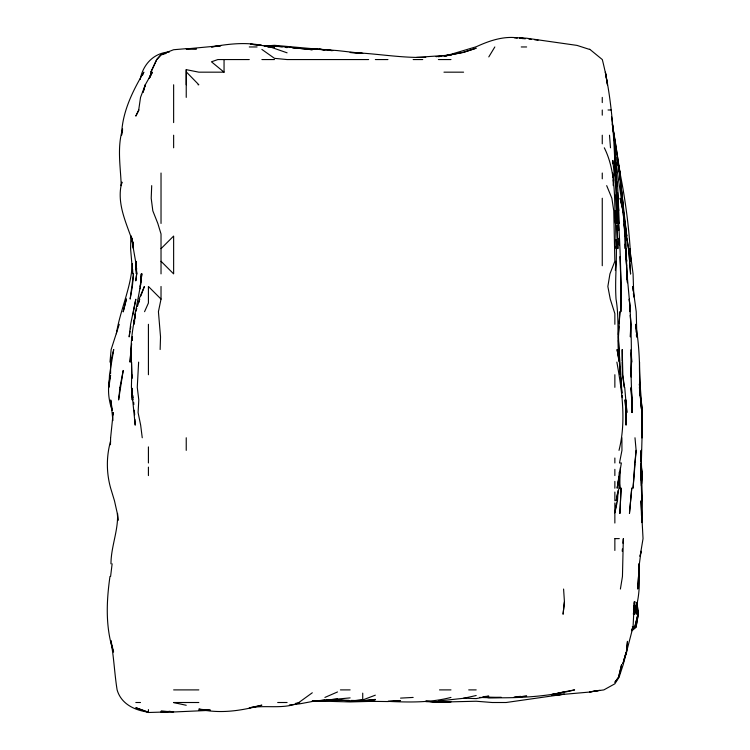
<?xml version="1.0" encoding="UTF-8"?>
<svg xmlns="http://www.w3.org/2000/svg" width="750" height="750" viewBox="0 0 750 750"><rect width="100%" height="100%" fill="white"/><g stroke="black" fill="none" stroke-linecap="round" stroke-linejoin="round"><path stroke-width="1.12" d="M619.884 256.688L621.159 286.481L620.878 311.7C621.384 273.853 619.903 235.969 616.875 198.234L617.278 210.844L616.359 185.634L615.094 173.025L615.178 175.312L615.206 160.416L615.666 173.025L615.375 168.441M631.059 377.025C631.791 351.056 631.294 324.994 629.288 299.091L630.225 311.7C629.006 290.672 625.772 269.803 626.156 248.663L626.775 273.881L625.828 236.053L623.325 210.844M616.753 214.284L616.772 210.844L617.888 248.663L617.625 241.791M622.125 360.975L622.209 349.519L622.847 374.728L624.347 387.338L622.453 374.728L622.116 362.119M636.197 332.325L635.541 324.3C640.031 347.803 639.637 371.494 640.078 395.269L639.394 383.897L641.897 412.547L641.953 437.766L642.366 412.547L641.156 399.947L642.094 412.547L641.953 437.766M131.981 378.169L131.522 362.119L131.738 378.169M619.078 476.728L618.966 488.194L616.172 500.794L617.288 493.922M612.797 163.856L612.844 160.416L614.109 173.025L613.387 185.634L613.116 179.897M611.625 116.869L615.319 147.806L615.253 175.312M616.097 239.494C617.241 259.284 614.747 279.206 616.031 299.091C619.519 319.537 616.744 340.387 619.069 360.975M110.466 444.741L110.597 437.981M130.875 236.053L130.584 248.663L132.703 273.881L132.619 269.297M186.234 84.778L186.234 69.647L198.844 72.169L224.053 72.169L224.053 59.559M638.606 573L638.878 563.831C639.806 580.809 640.163 598.162 633.759 614.259M160.134 349.519L160.528 336.909L158.428 311.7L161.025 299.091L161.025 286.481M642.141 522.572L642.356 500.794L641.269 462.975L641.25 475.584L641.353 480.169L641.297 450.366L641.362 461.831L642.028 437.766L641.625 417.131M640.922 461.831L641.325 450.366L640.875 459.534M631.097 388.481L632.25 412.547L631.247 387.338L632.166 412.547L631.059 374.728L631.228 349.519L631.706 362.119L631.134 352.959M151.706 185.634L151.2 198.234L152.822 210.844L157.819 223.453L161.025 234L161.025 273.881M631.059 374.728L631.566 362.119M132.366 263.559C131.222 287.634 120.122 309.984 116.363 333.759M619.134 474.441L619.237 472.144M136.613 268.144L136.341 273.881L135.816 261.272L136.678 273.881L135.816 280.734L136.678 273.881L135.816 261.272M618.084 490.481L617.484 500.794L614.859 512.784L614.859 502.931M615.347 270.441L615.919 261.272M109.987 362.119L111.141 349.519L119.241 324.3M140.616 284.194L140.203 288.778M140.756 281.897L141.272 273.881L140.287 286.481L135.816 310.472M618.347 334.622L618.862 326.597M638.513 576.441L637.706 589.041L639.375 563.831L641.053 551.222L640.078 556.416L643.041 538.612L640.997 500.794L641.475 515.7M620.381 467.559L619.519 488.194L619.284 475.584L619.809 488.194L619.163 480.169M110.625 437.766L113.213 412.547L113.259 414.844M616.866 500.794L617.025 498.506M619.097 323.156L619.913 311.7L618.478 336.909L619.941 374.728M633.994 606.234L633.422 614.259L634.866 601.65L633.469 609.675M634.163 603.947L634.322 601.65L633.066 626.859L623.184 664.688L619.059 677.288L614.859 683.803L603.872 689.897L589.65 691.912L598.819 690.45M138.628 362.119L137.269 387.338L138.787 399.947L138.084 412.547L140.662 425.156L142.247 437.766M130.894 350.663L130.013 362.119L130.828 351.806M634.988 437.766L636.122 450.366L633.066 488.194L634.734 464.119M641.663 430.884C643.65 407.934 638.672 385.106 639.572 362.119M641.606 432.037L642.197 425.156L641.653 414.844L642.159 425.156M132.487 285.338L133.528 273.881L130.144 299.091L132.384 286.481M110.972 563.831C110.981 546.684 118.425 530.55 117.506 513.403L117.966 520.284M622.2 551.222L622.406 548.934M622.922 543.197L623.334 538.612L622.453 576.441L620.4 589.041M641.663 483.609L642.441 475.584L641.166 465.272L641.391 468.703M634.828 462.975L636.122 450.366M131.016 349.519L131.662 343.791M134.4 323.156L134.644 320.869M135.009 317.428L135.375 313.988M618.366 482.456L618.966 476.728M109.978 576.441C106.378 601.631 105.3 627.647 113.578 652.078L110.85 640.519M564.441 601.65L563.072 614.259L564.431 601.65L563.587 589.041M132.075 340.35L132.356 338.053M135.113 317.428L135.394 315.131M110.597 576.441L112.125 563.831M135.319 311.7L133.716 324.3L134.644 319.809M618.909 476.728L617.137 488.194L621.366 462.975L619.491 462.975L621.956 450.366L621.891 437.766M130.059 331.181L129.141 336.909L130.622 324.3L135.816 299.222L133.387 311.7M130.425 328.884L130.8 326.597M614.859 512.784L616.5 502.978M135.412 313.988L133.631 324.3L135.375 315.206C132.037 330.572 130.172 346.397 131.241 362.119L131.006 350.663M132.778 315.131L133.181 312.844M122.578 130.013L121.547 135.206C122.156 112.444 132.413 91.369 143.85 72.169L142.463 75.319M619.012 450.366C626.362 421.294 622.003 391.106 616.875 362.119M121.959 182.25L121.209 185.634C120.628 166.781 116.897 147.459 122.625 128.981M110.597 441.028C106.284 456.347 106.322 472.659 110.597 487.969L114.478 500.794L117.3 513.403L117.872 520.284M637.547 614.259L637.022 614.259L636.825 602.794L637.922 614.259L634.941 626.859L631.622 629.513M121.828 182.25C116.091 203.728 126.788 223.603 133.2 243.412M637.922 614.259L634.744 626.859L631.509 629.513M138.881 302.241L139.688 299.091L137.428 306.441M143.128 92.128L145.294 84.778L152.391 72.169L149.906 77.372M143.147 92.128L145.341 84.778L140.531 97.387L138.703 109.987L135.816 116.1L138.956 109.987M135.816 311.7L136.781 308.541M149.438 78.112L151.491 72.169L149.184 78.412M140.147 79.528C142.931 64.547 153.647 52.791 169.425 51.975M623.625 660.478L626.625 652.078L627.469 641.325L626.353 652.078L622.884 663.638L626.456 652.078L625.172 655.228M140.859 295.941L144.375 286.481L139.05 299.091M144.562 311.7L148.416 303.028L148.416 286.481L161.025 299.091M488.794 56.906L494.831 46.959M161.025 248.663L173.634 236.053L173.634 273.881L161.025 261.272M637.106 602.794L638.259 614.259L636.122 626.859L631.8 630.675L636.075 626.859L638.269 614.259L637.013 602.794M631.772 630.675L636.075 626.859L632.334 626.859M312.3 692.775L298.875 702.506M324.909 697.425L337.519 691.959M375.338 695.175L362.728 699.966L350.128 700.978L337.519 699.909L348.975 700.397M166.275 53.325L161.025 54.966L156.816 59.559L150.862 72.169L156.647 59.559L161.025 54.591L173.634 49.725L186.234 48.675L196.556 48.881L186.234 48.919L220.622 45.684M445.725 55.866L476.194 46.763C489.075 40.856 503.072 35.972 517.453 37.837L514.012 37.575L526.622 38.222L577.041 45.403L589.65 49.462M315.741 700.847L299.7 703.847L289.378 704.972M476.194 695.522L463.584 698.297L438.375 700.988M295.491 703.406L299.7 702.506C283.706 709.753 266.016 704.672 249.272 707.85L261.881 705.159C241.312 710.794 219.938 714.056 198.844 709.078L210.3 710.391M564.441 691.838L551.831 694.509L564.441 692.044L558.703 692.916M450.975 697.416C430.387 702.816 409.022 702.319 387.947 701.381L400.547 700.566L387.947 701.541L362.728 701.269L375.338 701.25L350.128 701.934L312.3 700.875M445.247 55.987L463.584 52.228L476.194 48.197L463.584 52.406L444.103 55.922L450.975 55.069L416.597 57.366M565.566 691.622L574.612 689.897C543.675 697.669 511.331 698.503 479.625 697.416M599.963 690.291L589.65 692.053L551.831 695.391L564.441 694.181L506.147 702.506L492.178 702.506L476.194 701.231L438.375 702.15L425.766 701.175L438.375 702.131L450.975 701.972M436.078 56.7L450.975 54.844L444.103 55.838M220.622 45.825L211.453 46.959C228.028 43.969 245.222 41.944 261.881 45.422L250.416 44.194L274.481 46.959L267.609 46.753L274.481 46.847M312.3 701.353L350.128 697.894M362.728 700.688L375.338 699.431L362.728 700.95L351.272 700.828L362.728 699.966L362.728 693.141M326.053 700.041L337.519 698.972M483.066 696.675L488.794 696.15L476.194 698.597L463.584 698.166M267.984 46.697L274.481 46.172L286.866 46.959L312.3 49.744L299.7 48.441M264.169 46.097L274.481 45.309L324.909 49.8L319.181 49.462M312.3 701.109L337.519 700.163L318.038 700.65L324.909 700.144M516.3 696.694L520.884 696.375M210.3 710.334L173.634 711.984L161.025 711.216L173.634 711.722L148.416 712.5L135.816 707.7L148.416 712.153C134.831 710.372 121.2 704.109 117.112 689.897C114.459 673.519 113.963 656.944 110.766 640.613M400.547 698.109L413.156 697.434M267.609 46.444L274.481 46.125L282.291 46.856M318.038 700.641L324.909 700.359M210.3 710.175L198.844 710.269L210.3 710.494M249.272 46.959L257.081 46.959M521.241 46.959L526.622 46.959M249.272 59.559L217.838 59.559L211.453 61.8L224.053 72.169M261.881 59.559L274.481 59.559M368.634 59.559L287.091 59.559L274.481 58.341L261.881 49.425M375.338 59.559L387.947 59.559M413.156 59.559L422.747 59.559M438.375 59.559L450.975 59.559M443.962 72.169L463.584 72.169M198.075 84.778L198.844 84.778L186.553 72.169M608.025 109.987L611.072 109.987M614.953 538.612L619.294 538.612M173.634 689.897L198.844 689.897M340.425 689.897L350.128 689.897M439.509 689.897L450.975 689.897M468.712 689.897L476.194 689.897M135.816 702.506L140.503 702.506M173.634 702.506L198.844 702.506M277.697 702.506L287.091 702.506M351.272 700.434L355.856 700.538M312.3 49.013L315.741 49.116M319.181 49.209L332.934 50.625M425.766 701.634L438.375 702.131M425.766 57.375C400.369 58.144 375.441 53.231 350.128 52.481L362.728 53.438L337.519 50.587L312.3 48.684L316.884 49.087M292.819 48.009L298.547 48.366M488.794 697.303L486.506 697.134L501.403 697.416L488.794 697.744L485.363 697.181M519.741 38.25L524.325 38.625M519.741 38.288L523.181 38.587M319.181 49.294L324.909 49.8M329.494 50.325L331.791 50.569L329.494 50.391M528.909 39.084L531.206 39.356M534.637 39.769L538.078 40.172M285.244 47.306L287.091 47.653M173.634 702.6L186.234 705.272M270.216 46.959L287.091 52.819M589.65 49.191L602.306 59.559C615.919 113.006 614.381 168.694 617.109 223.453L616.078 194.794M606.694 185.634L611.859 198.234L613.753 210.844L614.859 261.272L609.938 273.881L607.856 286.481L610.247 299.091L614.859 313.612L614.859 324.3M604.303 147.806C616.022 171.272 614.184 198 615.431 223.453L615.366 220.013M132.413 240.262L131.166 236.053L135.816 262.584L136.678 273.881M112.181 410.447C108.159 399.131 107.231 386.962 110.597 375.272L108.844 387.338L109.528 374.728L113.719 349.519L110.597 362.119L110.597 373.631M612.366 124.884C618.131 155.934 621.591 187.397 624.159 218.869M626.663 238.05L627.066 240.047M619.434 362.119L617.072 349.519L618.947 360.975M619.556 171.881L617.541 160.416L618.075 163.856M617.691 162.713L618.084 165M618.469 167.297L619.444 173.025M627.469 242.053L628.509 248.663L624.431 221.156M112.162 409.116L110.719 399.947L112.922 420.572M618.431 166.144L618.787 168.441M616.538 154.688L616.181 152.391L616.462 154.688M616.894 156.975L617.306 160.416M131.916 238.35L133.481 248.663L132.806 241.791M131.719 388.481L132.422 393.066M132.769 395.363L133.116 397.65M616.931 182.194L617.428 185.634L616.95 182.194M619.931 176.466L626.766 236.053C623.006 205.284 616.603 174.9 614.569 143.916M616.144 176.466L616.472 178.753M613.819 138.469L614.119 140.653M625.922 255.544L626.709 261.272L625.931 253.247L626.597 265.856M639.394 387.338L641.897 412.547M640.078 392.691L641.391 409.116M625.134 226.884L625.556 230.325M625.837 232.622L626.119 234.909M616.941 183.338L617.222 185.634M624.159 222.3L622.903 210.844L620.138 198.234L623.072 210.844L625.125 236.053L624.366 224.597M614.053 135.206L614.859 142.734L612.3 123.741L620.109 173.025L617.606 161.466C624.806 194.259 629.409 227.7 630.844 261.272L630.356 255.544M615.356 160.416L615.722 163.856M616.087 167.297L616.331 169.584M620.681 378.169L622.003 393.066M616.866 205.116L617.325 209.7M624.712 387.338L626.859 412.547L625.978 399.947M620.625 377.025L621.825 393.066M131.55 387.338L132.75 399.947L131.962 388.481L132.225 399.947L132.122 388.481M626.625 273.881L627.469 282.75L626.906 273.881L627.112 279.609M617.653 213.131L618.197 218.869M618.413 221.156L618.834 230.325M641.597 471L642.009 475.584L640.884 453.806M633.206 291.066L632.803 286.481L636.225 311.7L636.863 336.909M633.403 293.363L633.713 296.794M630.159 253.247L629.766 248.663L633.066 273.881L633.816 296.794M133.65 402.234L133.847 404.531M134.334 410.259L134.653 414.844M636.384 334.622L636.572 336.909M609.497 135.206L610.491 147.806M621.628 387.338L618.403 340.35M619.856 366.703L620.325 374.728M622.163 395.363L622.312 397.65M640.856 465.272L641.531 480.169L641.381 465.272L641.475 480.169M615.159 165L614.859 160.416L617.625 185.634L619.275 223.453M617.653 192.506L618.6 210.844L618.094 198.234M624.956 236.053L624.216 223.453L625.2 248.663L625.116 244.078M616.847 225.741L617.503 238.35M641.597 517.987L641.841 522.572M134.897 419.428L135.206 425.156L131.409 387.338L131.709 374.728L131.803 378.169M612.788 173.025L613.003 177.609M615.356 179.897L615.487 183.338L615.356 178.753M636.638 602.794L637.022 614.259M616.134 246.375L616.209 248.663L615.197 210.844L615.328 217.716M641.344 485.897L641.044 475.584L641.784 500.794L641.616 495.066M631.462 387.338L631.734 399.947M621.159 286.481L621.169 299.091M614.859 374.728L614.859 387.338M614.859 458.006L614.859 462.975M614.859 469.341L614.859 475.584M614.859 481.388L614.859 488.194M614.859 492.047L614.859 500.794M614.859 513.403L614.859 523.031M614.859 538.753L614.859 550.453M602.259 97.387L602.259 102.591M602.259 109.987L602.259 115.172M602.259 135.206L602.259 143.822M602.259 173.025L602.259 178.828M602.259 198.234L602.259 265.725M186.234 69.647L186.234 97.387M186.234 437.766L186.234 450.366M173.634 84.778L173.634 122.597M173.634 135.206L173.634 147.806M161.025 173.025L161.025 223.453M148.416 324.3L148.416 374.728M148.416 446.906L148.416 462.975M148.416 467.119L148.416 475.584M148.416 709.584L148.416 712.5M626.062 412.547L626.044 425.156L626.034 412.547L625.078 399.947L626.034 412.547M621.103 488.194L619.894 513.403L621.103 488.194M630.703 324.3L630.366 336.909L630.844 324.3L630.366 315.131L630.703 324.3M631.753 488.194L629.466 513.403L631.753 488.194M132.328 336.909L131.972 340.35L132.328 336.909M119.962 387.338L118.594 399.947L123.206 370.472L119.962 387.338M141.862 273.881L140.287 286.481L141.862 273.881M635.897 605.091L634.734 614.259L635.916 605.091M621.591 664.688L618.609 677.288L614.859 682.341L618.506 677.288L621.591 664.688M126.394 299.091L123.206 311.737L126.394 299.091M440.663 56.334L438.375 56.653L440.663 56.372M526.622 696.112L514.012 697.303L526.622 696.112M170.194 711.403L161.025 712.153L170.194 711.384M525.469 38.634L519.741 38.1L525.469 38.625M607.509 84.778L605.409 72.169L607.463 84.778M619.772 173.025L617.663 160.416L621.075 185.634L619.772 173.025M615.825 150.103L615.478 147.806L615.788 150.103M616.425 178.753L616.097 176.466L616.369 178.753M622.444 198.234L620.775 185.634L623.184 210.844L622.444 198.234M630.581 273.881L628.669 248.663L630.581 273.881M619.378 245.222L619.106 238.35L619.378 245.222"/></g></svg>
